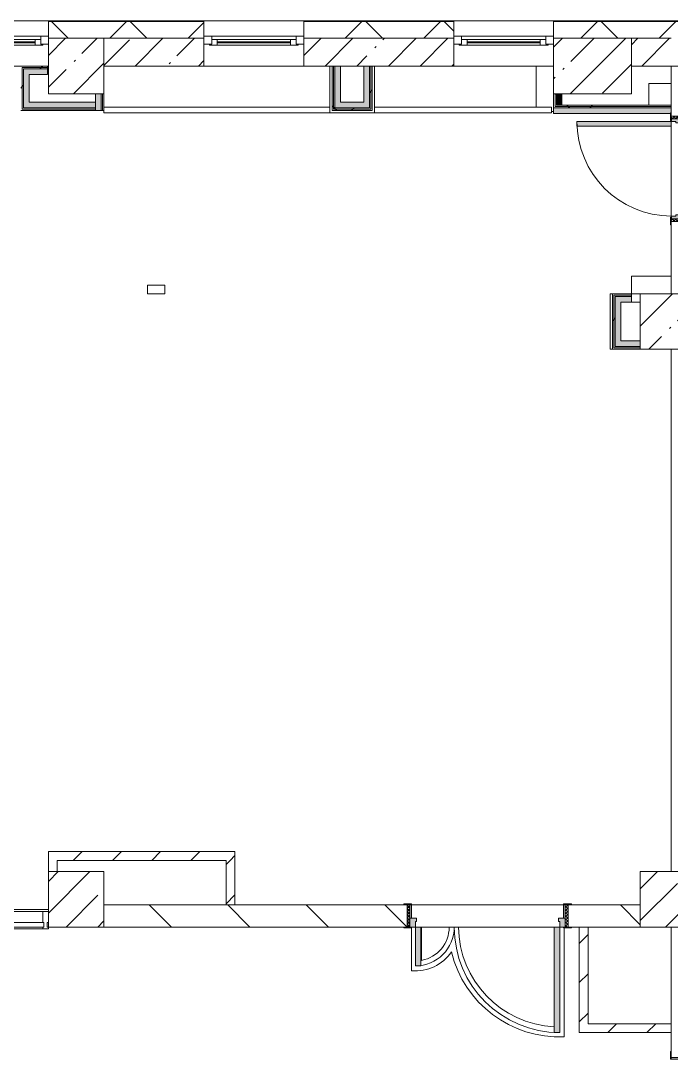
# Model space of a CAD drawing. Header units: millimetres. Extents: x -3917 to 185442, y -8553 to 29000.
# Drawn here: x 173782 to 179642, y 12246 to 21558 of the extents above; entities that cross this region are included whole.
import ezdxf

# ---------------------------------------------------------------- set-up
doc = ezdxf.new("R2010")
doc.units = ezdxf.units.MM
doc.linetypes.add('200_ШТРИХ__ш1_п0_6_', pattern=[800, 500, -300])
for name, color, linetype, lineweight in [('A-DETL-MBND-1', 7, '200_ШТРИХ__ш1_п0_6_', 9), ('A-GLAZ-2', 7, 'Continuous', 5), ('A-GLAZ-CURT-3', 7, 'Continuous', 5), ('A-GLAZ-CWMG-4', 7, 'Continuous', 5), ('A-WALL', 7, 'Continuous', 9), ('A-WALL-4', 7, 'Continuous', 5), ('I-WALL-4', 7, 'Continuous', 5), ('S-COLS-4', 7, 'Continuous', 5)]:
    doc.layers.add(name, color=color, linetype=linetype, lineweight=lineweight)
for name, color, linetype, lineweight, true_color in [('A-DOOR-1', 7, 'Continuous', 5, 0xaaaaaa), ('A-DOOR-2', 7, 'Continuous', 5, 0xe2e2e2), ('A-DOOR-FRAM-1', 7, 'Continuous', 5, 0xe2e2e2), ('A-DOOR-FRAM-2', 7, 'Continuous', 5, 0xaaaaaa), ('A-FLOR-2', 7, 'Continuous', 5, 0xaaaaaa), ('I-WALL-2', 7, 'Continuous', 5, 0xe7e7e7), ('I-WALL-3', 7, 'Continuous', 9, 0xe7e7e7)]:
    doc.layers.add(name, color=color, linetype=linetype, lineweight=lineweight, true_color=true_color)
pattern_1 = [(45, (58431.5, 0), (-285.1231, 285.1231), []), (45, (58716.64, 0), (-285.1231, 285.1231), [504.031, -100.806, 16.764, -84.042])]
pattern_2 = [(45, (58431.52, 0), (-176.7767, 176.7767), [])]
pattern_3 = [(45, (58431.5, 0), (-530.33, 530.33), []), (135, (58431.5, 0), (-530.33, -530.33), [])]

# ---------------------------------------------------------------- blocks, each defined once
blk = doc.blocks.new('110_Дверь_СКБ_2Ст - Д-1_л_Лестничная клетка EIS60 2-32142534-2_10_1_птичка')
at = {"layer": 'A-DOOR-2'}
for points in [[(662.5, 110), (662.5, 1010), (612.5, 1010), (612.5, 110)], [(-587.5, 510), (-637.5, 510), (-637.5, 110), (-587.5, 110), (-587.5, 433.2)], [(712.5, 30), (697.5, 30), (697.5, -110), (712.5, -110), (712.5, -30.6)]]:
    blk.add_hatch(color=256, dxfattribs=at).paths.add_polyline_path(points)
h = blk.add_hatch(color=256, dxfattribs=at)
h.paths.add_polyline_path([(712.5, 110), (662.5, 110), (662.5, 60), (652.5, 60), (652.5, 30), (712.5, 30)])
h.paths.add_polyline_path([(-627.5, 30), (-627.5, 60), (-637.5, 60), (-637.5, 110), (-687.5, 110), (-687.5, 30)])
at = {"layer": 'A-DOOR-FRAM-1'}
for points in [[(-672.5, 110), (-672.5, 118), (-742.5, 118), (-742.5, 110)], [(767.5, 110), (767.5, 118), (697.5, 118), (697.5, 110)], [(-672.5, 30), (-687.5, 30), (-687.5, -110), (-672.5, -110), (-672.5, -30.6)], [(-672.5, -110), (-742.5, -110), (-742.5, -118), (-672.5, -118)], [(767.5, -118), (767.5, -110), (697.5, -110), (697.5, -118)]]:
    blk.add_hatch(color=256, dxfattribs=at).paths.add_polyline_path(points)
at = {"layer": 'A-DOOR-1'}
for p, q in [((662.5, 1010), (612.5, 1010)), ((612.5, 1010), (612.5, 110)), ((662.5, 110), (662.5, 1010)), ((-637.5, 510), (-637.5, 110)), ((-587.5, 510), (-637.5, 510)), ((-587.5, 110), (-587.5, 510)), ((-637.5, 110), (-587.5, 110)), ((612.5, 110), (662.5, 110))]:
    blk.add_line(p, q, dxfattribs=at)
for centre, radius, start, end in [((662.5, 110), 900, 90, 180), ((-637.5, 110), 400, 360, 90)]:
    blk.add_arc(centre, radius, start, end, dxfattribs=at)
at = {"layer": 'A-DOOR-FRAM-2'}
for p, q in [((-672.5, 118), (-742.5, 118)), ((-742.5, 118), (-742.5, 110)), ((-742.5, 110), (-672.5, 110)), ((-637.5, 110), (-687.5, 110)), ((-687.5, 110), (-687.5, 30)), ((-672.5, 110), (-672.5, 118)), ((-637.5, 60), (-637.5, 110)), ((662.5, 110), (662.5, 60)), ((712.5, 110), (662.5, 110)), ((767.5, 118), (697.5, 118)), ((697.5, 118), (697.5, 110)), ((697.5, 110), (767.5, 110)), ((712.5, 30), (712.5, 110)), ((767.5, 110), (767.5, 118)), ((-687.5, 30), (-627.5, 30)), ((-672.5, 30), (-687.5, 30)), ((-687.5, 30), (-687.5, -110)), ((-672.5, -110), (-672.5, 30)), ((-627.5, 60), (-637.5, 60)), ((-627.5, 30), (-627.5, 60)), ((662.5, 60), (652.5, 60)), ((652.5, 60), (652.5, 30)), ((652.5, 30), (712.5, 30)), ((712.5, 30), (697.5, 30)), ((697.5, 30), (697.5, -110)), ((712.5, -110), (712.5, 30)), ((-672.5, -110), (-742.5, -110)), ((-742.5, -110), (-742.5, -118)), ((-742.5, -118), (-672.5, -118)), ((-687.5, -110), (-672.5, -110)), ((-672.5, -118), (-672.5, -110)), ((697.5, -110), (712.5, -110)), ((767.5, -110), (697.5, -110)), ((697.5, -110), (697.5, -118)), ((697.5, -118), (767.5, -118)), ((767.5, -118), (767.5, -110))]:
    blk.add_line(p, q, dxfattribs=at)
blk = doc.blocks.new('120_Окно_СКБ_1Ст - 120_Окно_СКБ_1Ст 900х2500_h_ с форточкой-V154-2_10_1_птичка')
at = {"layer": 'A-GLAZ-2'}
for p, q in [((-450, -127), (-450, -57)), ((-450, -57), (-380, -57)), ((450, -57), (-450, -57)), ((-380, -57), (-380, -127)), ((380, -87), (-380, -87)), ((-380, -87), (-380, -127)), ((-330, -137), (-330, -87)), ((330, -137), (330, -87)), ((380, -127), (380, -57)), ((380, -57), (450, -57)), ((380, -127), (380, -87)), ((450, -57), (450, -127)), ((-380, -127), (-450, -127)), ((-450, -127), (-400, -127)), ((-380, -127), (-400, -127)), ((-400, -127), (-400, -137)), ((-400, -137), (400, -137)), ((400, -137), (-400, -137)), ((-330, -107), (330, -107)), ((330, -117), (-330, -117)), ((450, -127), (380, -127)), ((400, -127), (380, -127)), ((400, -127), (449.8, -127)), ((400, -137), (400, -127))]:
    blk.add_line(p, q, dxfattribs=at)
blk = doc.blocks.new('110_Дверь_СКБ_1Ст_Внутренняя1 - Д-8 950x2100h_охрана-V106-2_10_1_птичка')
at = {"layer": 'A-DOOR-1'}
h = blk.add_hatch(dxfattribs=at)
h.set_pattern_fill('FP_128', color=256, style=0, pattern_type=2)
h.set_pattern_definition([(135, (1826.41, 164.685), (-14.14214, -14.14214), []), (225, (1826.41, 164.685), (14.14214, -14.14214), [])])
h.paths.add_polyline_path([(487.5, 100), (462.5, 100), (462.5, -100), (487.5, -100), (487.5, -34.8)])
at = {"layer": 'A-DOOR-2'}
h = blk.add_hatch(color=256, dxfattribs=at)
h.paths.add_polyline_path([(-437.5, 100), (-437.5, 20), (-402.5, 20), (-402.5, 60), (-412.5, 60), (-416.2, 100)])
h.paths.add_polyline_path([(437.5, 100), (437.5, 60), (427.5, 60), (427.5, 20), (462.5, 20), (462.5, 100)])
at = {"layer": 'A-DOOR-FRAM-1'}
for points in [[(397.5, 950), (397.5, 100), (437.5, 100), (437.5, 950)], [(-492.5, 108), (-492.5, 100), (-422.5, 100), (-422.5, 108)], [(511.4, 108), (447.5, 108), (447.5, 100), (517.5, 100), (517.5, 108)], [(-422.5, 20), (-437.5, 20), (-437.5, -100), (-422.5, -100), (-422.5, -34.8)], [(462.5, 20), (447.5, 20), (447.5, -100), (462.5, -100), (462.5, -34.8)], [(-492.5, -100), (-492.5, -108), (-422.5, -108), (-422.5, -100)], [(447.5, -100), (447.5, -108), (517.5, -108), (517.5, -100)]]:
    blk.add_hatch(color=256, dxfattribs=at).paths.add_polyline_path(points)
at = {"layer": 'A-DOOR-FRAM-2'}
h = blk.add_hatch(dxfattribs=at)
h.set_pattern_fill('FP_129', color=256, style=0, pattern_type=2)
h.set_pattern_definition([(45, (-296.384, 164.685), (-14.1421, 14.1421), []), (135, (-296.384, 164.685), (-14.1421, -14.1421), [])])
h.paths.add_polyline_path([(-437.5, 100), (-462.5, 100), (-462.5, -100), (-437.5, -100), (-437.5, -34.8)])
at = {"layer": 'A-DOOR-1'}
for p, q in [((437.5, 950), (397.5, 950)), ((397.5, 950), (397.5, 100)), ((437.5, 100), (437.5, 950)), ((397.5, 100), (437.5, 100))]:
    blk.add_line(p, q, dxfattribs=at)
blk.add_arc((437.5, 100), 850, 90, 180, dxfattribs=at)
at = {"layer": 'A-DOOR-FRAM-2'}
for p, q in [((-422.5, 108), (-492.5, 108)), ((-492.5, 108), (-492.5, 100)), ((-492.5, 100), (-422.5, 100)), ((-437.5, 100), (-462.5, 100)), ((-462.5, 100), (-462.5, -100)), ((-412.5, 100), (-437.5, 100)), ((-437.5, 100), (-437.5, 20)), ((-437.5, -100), (-437.5, 100)), ((-422.5, 100), (-437.5, 100)), ((-437.5, 100), (-437.5, 99)), ((-437.5, 99), (-422.5, 99)), ((-422.5, 100), (-422.5, 108)), ((-422.5, 99), (-422.5, 100)), ((-412.5, 60), (-412.5, 100)), ((437.5, 100), (437.5, 60)), ((462.5, 100), (437.5, 100)), ((517.5, 108), (447.5, 108)), ((447.5, 108), (447.5, 100)), ((462.5, 100), (447.5, 100)), ((447.5, 100), (447.5, 99)), ((447.5, 100), (517.5, 100)), ((447.5, 99), (462.5, 99)), ((462.5, 20), (462.5, 100)), ((487.5, 100), (462.5, 100)), ((462.5, 100), (462.5, -100)), ((462.5, 99), (462.5, 100)), ((487.5, -100), (487.5, 100)), ((517.5, 100), (517.5, 108)), ((-437.5, 20), (-402.5, 20)), ((-422.5, 20), (-437.5, 20)), ((-437.5, 20), (-437.5, -100)), ((-422.5, -100), (-422.5, 20)), ((-402.5, 60), (-412.5, 60)), ((-402.5, 20), (-402.5, 60)), ((437.5, 60), (427.5, 60)), ((427.5, 60), (427.5, 20)), ((427.5, 20), (462.5, 20)), ((462.5, 20), (447.5, 20)), ((447.5, 20), (447.5, -100)), ((462.5, -100), (462.5, 20)), ((-422.5, -100), (-492.5, -100)), ((-492.5, -100), (-492.5, -108)), ((-492.5, -108), (-422.5, -108)), ((-462.5, -100), (-437.5, -100)), ((-437.5, -100), (-422.5, -100)), ((-422.5, -108), (-422.5, -100)), ((447.5, -100), (462.5, -100)), ((517.5, -100), (447.5, -100)), ((447.5, -100), (447.5, -108)), ((447.5, -108), (517.5, -108)), ((462.5, -100), (487.5, -100)), ((517.5, -108), (517.5, -100))]:
    blk.add_line(p, q, dxfattribs=at)
blk = doc.blocks.new('120_Окно_СКБ_2Ст_Фрамуга сверху - 120_Окно_СКБ_2Ст_2300х2500_h_ ДОО-V178-2_10_1_птичка')
at = {"layer": 'A-GLAZ-2'}
for p, q in [((-1150, -127), (-1150, -57)), ((-1150, -57), (-1080, -57)), ((1150, -57), (-1150, -57)), ((-1080, -57), (-1080, -127)), ((-1080, -57), (1080, -57)), ((520, -87), (-1080, -87)), ((-1080, -87), (-1080, -127)), ((-1030, -137), (-1030, -87)), ((470, -137), (470, -87)), ((520, -127), (520, -57)), ((520, -57), (590, -57)), ((520, -127), (520, -87)), ((590, -57), (590, -127)), ((1080, -87), (590, -87)), ((590, -87), (590, -127)), ((640, -137), (640, -87)), ((1030, -137), (1030, -87)), ((1080, -127), (1080, -57)), ((1080, -57), (1150, -57)), ((1080, -127), (1080, -87)), ((1150, -57), (1150, -127)), ((-1080, -127), (-1150, -127)), ((-1150, -127), (-1100, -127)), ((-1080, -127), (-1100, -127)), ((-1100, -127), (-1100, -137)), ((-1100, -137), (540, -137)), ((540, -137), (-1100, -137)), ((-1030, -107), (470, -107)), ((470, -117), (-1030, -117)), ((590, -127), (520, -127)), ((540, -127), (520, -127)), ((540, -127), (570, -127)), ((540, -127), (570, -127)), ((540, -137), (540, -127)), ((590, -127), (570, -127)), ((570, -127), (570, -137)), ((570, -137), (1100, -137)), ((1100, -137), (570, -137)), ((640, -107), (1030, -107)), ((1030, -117), (640, -117)), ((1150, -127), (1080, -127)), ((1100, -127), (1080, -127)), ((1100, -127), (1150, -127)), ((1100, -137), (1100, -127))]:
    blk.add_line(p, q, dxfattribs=at)
blk = doc.blocks.new('120_Окно_СКБ_1Ст - 120_Окно_СКБ_1Ст 900х2500_h_ с форточкой-22877787-2_10_1_птичка')
at = {"layer": 'A-GLAZ-2'}
for p, q in [((-450, -127), (-450, -57)), ((-450, -57), (-380, -57)), ((450, -57), (-450, -57)), ((-380, -57), (-380, -127)), ((380, -87), (-380, -87)), ((-380, -87), (-380, -127)), ((-330, -137), (-330, -87)), ((330, -137), (330, -87)), ((380, -127), (380, -57)), ((380, -57), (450, -57)), ((380, -127), (380, -87)), ((450, -57), (450, -127)), ((-380, -127), (-450, -127)), ((-450, -127), (-400, -127)), ((-380, -127), (-400, -127)), ((-400, -127), (-400, -137)), ((-400, -137), (400, -137)), ((400, -137), (-400, -137)), ((-330, -107), (330, -107)), ((330, -117), (-330, -117)), ((450, -127), (380, -127)), ((400, -127), (380, -127)), ((400, -127), (450, -127)), ((400, -137), (400, -127))]:
    blk.add_line(p, q, dxfattribs=at)
blk = doc.blocks.new('BSC_Колонна _Прямоугольная - 700х500-23282984-2_10_1_птичка')
at = {"layer": 'S-COLS-4'}
h = blk.add_hatch(dxfattribs=at)
h.set_pattern_fill('FP_192', color=256, style=0, pattern_type=2)
h.set_pattern_definition([(45, (-120500, -21150), (-285.1231, 285.1231), []), (45, (-120214.88, -21150), (-285.1231, 285.1231), [504.031, -100.806, 16.764, -84.042])])
h.paths.add_polyline_path([(-138.1, -250), (350, -250), (350, 250), (-350, 250), (-350, -250)])
for p, q in [((350, 250), (-350, 250)), ((-350, 250), (-350, -250)), ((350, -250), (350, 250)), ((-350, -250), (350, -250))]:
    blk.add_line(p, q, dxfattribs=at)
blk = doc.blocks.new('BSC_Колонна _Прямоугольная - 500х500-23282985-2_10_1_птичка')
at = {"layer": 'S-COLS-4'}
h = blk.add_hatch(dxfattribs=at)
h.set_pattern_fill('FP_193', color=256, style=0, pattern_type=2)
h.set_pattern_definition([(45, (-115850.45, -21150), (-285.1231, 285.1231), []), (45, (-115565.32, -21150), (-285.1231, 285.1231), [504.031, -100.806, 16.764, -84.042])])
h.paths.add_polyline_path([(-250, -250), (250, -250), (250, 250), (-250, 250), (-250, -95.3)])
for p, q in [((250, 250), (-250, 250)), ((-250, 250), (-250, -250)), ((250, -250), (250, 250)), ((-250, -250), (250, -250))]:
    blk.add_line(p, q, dxfattribs=at)
blk = doc.blocks.new('BSC_Колонна _Прямоугольная - 500х500-22291386-2_10_1_птичка')
at = {"layer": 'S-COLS-4'}
h = blk.add_hatch(dxfattribs=at)
h.set_pattern_fill('FP_213', color=256, style=0, pattern_type=2)
h.set_pattern_definition([(45, (-121180, -13650), (-285.1231, 285.1231), []), (45, (-120894.88, -13650), (-285.1231, 285.1231), [504.031, -100.806, 16.764, -84.042])])
h.paths.add_polyline_path([(-250, -250), (250, -250), (250, 250), (-250, 250), (-250, -115.2)])
for p, q in [((250, 250), (-250, 250)), ((-250, 250), (-250, -250)), ((250, -250), (250, 250)), ((-250, -250), (250, -250))]:
    blk.add_line(p, q, dxfattribs=at)
blk = doc.blocks.new('BSC_Колонна _Прямоугольная - 500х500-V211-2_10_1_птичка')
at = {"layer": 'S-COLS-4'}
h = blk.add_hatch(dxfattribs=at)
h.set_pattern_fill('FP_222', color=256, style=0, pattern_type=2)
h.set_pattern_definition([(45, (-121180, -18850), (-285.1231, 285.1231), []), (45, (-120894.88, -18850), (-285.1231, 285.1231), [504.031, -100.806, 16.764, -84.042])])
h.paths.add_polyline_path([(-250, -250), (250, -250), (250, 250), (-250, 250), (-250, -109.1)])
for p, q in [((250, 250), (-250, 250)), ((-250, 250), (-250, -250)), ((250, -250), (250, 250)), ((-250, -250), (250, -250))]:
    blk.add_line(p, q, dxfattribs=at)
blk = doc.blocks.new('110_Дверь_СКБ_2Ст - Д-6_п__ ДОО_Дв_1450x2100h_Дверь из раздевальной в коридор-32371698-2_10_1_птичка')
at = {"layer": 'A-DOOR-1'}
h = blk.add_hatch(dxfattribs=at)
h.set_pattern_fill('FP_228', color=256, style=0, pattern_type=2)
h.set_pattern_definition([(225, (1576.41, -164.685), (-14.14214, 14.14214), []), (135, (1576.41, -164.685), (14.14214, 14.14214), [])])
h.paths.add_polyline_path([(737.5, -100), (737.5, 100), (712.5, 100), (712.5, -100)])
at = {"layer": 'A-DOOR-2'}
h = blk.add_hatch(color=256, dxfattribs=at)
h.paths.add_polyline_path([(-637.5, -100), (-637.5, -50), (-627.5, -50), (-627.5, -20), (-687.5, -20), (-687.5, -100)])
h.paths.add_polyline_path([(662.5, -100), (712.5, -100), (712.5, -20), (652.5, -20), (652.5, -50), (662.5, -50)])
for points in [[(-587.5, -450), (-587.5, -100), (-637.5, -100), (-637.5, -450)], [(612.5, -1050), (662.5, -1050), (662.5, -100), (612.5, -100)]]:
    blk.add_hatch(color=256, dxfattribs=at).paths.add_polyline_path(points)
at = {"layer": 'A-DOOR-FRAM-1'}
for points in [[(-672.5, 100), (-672.5, 108), (-742.5, 108), (-742.5, 100)], [(-672.5, -20), (-672.5, 100), (-687.5, 100), (-687.5, -20)], [(767.5, 100), (767.5, 108), (697.5, 108), (697.5, 100)], [(712.5, -20), (712.5, 100), (697.5, 100), (697.5, -20)], [(-672.5, -108), (-672.5, -100), (-742.5, -100), (-742.5, -108)], [(767.5, -108), (767.5, -100), (697.5, -100), (697.5, -108)]]:
    blk.add_hatch(color=256, dxfattribs=at).paths.add_polyline_path(points)
at = {"layer": 'A-DOOR-FRAM-2'}
h = blk.add_hatch(dxfattribs=at)
h.set_pattern_fill('FP_229', color=256, style=0, pattern_type=2)
h.set_pattern_definition([(315, (-546.384, -164.685), (-14.1421, -14.1421), []), (225, (-546.384, -164.685), (-14.1421, 14.1421), [])])
h.paths.add_polyline_path([(-687.5, -100), (-687.5, 100), (-712.5, 100), (-712.5, -100)])
at = {"layer": 'A-DOOR-1'}
for p, q in [((-637.5, -100), (-587.5, -100)), ((-637.5, -450), (-637.5, -100)), ((-587.5, -100), (-587.5, -450)), ((612.5, -100), (662.5, -100)), ((612.5, -1050), (612.5, -100)), ((662.5, -100), (662.5, -1050)), ((-587.5, -450), (-637.5, -450)), ((662.5, -1050), (612.5, -1050))]:
    blk.add_line(p, q, dxfattribs=at)
for centre, radius, start, end in [((-637.5, -100), 350, 270, 0), ((662.5, -100), 950, 180, 270)]:
    blk.add_arc(centre, radius, start, end, dxfattribs=at)
at = {"layer": 'A-DOOR-FRAM-2'}
for p, q in [((-742.5, 108), (-672.5, 108)), ((-742.5, 100), (-742.5, 108)), ((-672.5, 100), (-742.5, 100)), ((-712.5, 100), (-687.5, 100)), ((-712.5, -100), (-712.5, 100)), ((-687.5, 100), (-687.5, -100)), ((-687.5, 100), (-672.5, 100)), ((-687.5, -20), (-687.5, 100)), ((-672.5, 108), (-672.5, 100)), ((-672.5, 100), (-672.5, -20)), ((697.5, 100), (697.5, 108)), ((697.5, 108), (767.5, 108)), ((697.5, -20), (697.5, 100)), ((697.5, 100), (712.5, 100)), ((767.5, 100), (697.5, 100)), ((712.5, -100), (712.5, 100)), ((712.5, 100), (737.5, 100)), ((712.5, 100), (712.5, -20)), ((737.5, 100), (737.5, -100)), ((767.5, 108), (767.5, 100)), ((-687.5, -20), (-627.5, -20)), ((-687.5, -100), (-687.5, -20)), ((-672.5, -20), (-687.5, -20)), ((-637.5, -50), (-637.5, -100)), ((-627.5, -50), (-637.5, -50)), ((-627.5, -20), (-627.5, -50)), ((652.5, -20), (712.5, -20)), ((652.5, -50), (652.5, -20)), ((662.5, -50), (652.5, -50)), ((662.5, -100), (662.5, -50)), ((712.5, -20), (697.5, -20)), ((712.5, -20), (712.5, -100)), ((-742.5, -100), (-672.5, -100)), ((-742.5, -108), (-742.5, -100)), ((-672.5, -108), (-742.5, -108)), ((-687.5, -100), (-712.5, -100)), ((-637.5, -100), (-687.5, -100)), ((-672.5, -100), (-672.5, -108)), ((712.5, -100), (662.5, -100)), ((697.5, -108), (697.5, -100)), ((697.5, -100), (767.5, -100)), ((767.5, -108), (697.5, -108)), ((737.5, -100), (712.5, -100)), ((767.5, -100), (767.5, -108))]:
    blk.add_line(p, q, dxfattribs=at)
blk = doc.blocks.new('Системная панель - Стекло - 40мм-32428871-2_10_1_птичка')
at = {"layer": 'A-GLAZ-CURT-3'}
for p, q in [((749.5, 0), (-749.5, 0)), ((-749.5, 0), (-749.5, -40)), ((749.5, -40), (749.5, 0)), ((-749.5, -40), (749.5, -40))]:
    blk.add_line(p, q, dxfattribs=at)
blk = doc.blocks.new('Прямоугольный импост - Импост структурный с накладкой - 160мм Темный-32428319-2_10_1_птичка')
at = {"layer": 'A-GLAZ-CWMG-4'}
for p, q in [((0, 140), (-50, 140)), ((-50, 140), (-50, 40)), ((0, 40), (0, 140)), ((-50, 40), (-40, 40)), ((-40, 0), (-50, 0)), ((-50, 0), (-50, -17)), ((-40, 40), (-40, 0)), ((-10, 0), (-10, 40)), ((-10, 40), (0, 40)), ((0, 0), (-10, 0)), ((0, -17), (0, 0)), ((-50, -17), (0, -17))]:
    blk.add_line(p, q, dxfattribs=at)
blk = doc.blocks.new('Прямоугольный импост - Импост структурный с накладкой - 160мм Темный-32428868-2_10_1_птичка')
at = {"layer": 'A-GLAZ-CWMG-4'}
for p, q in [((114070.5, 13540), (115549.5, 13540)), ((114070.5, 13383), (115549.5, 13383))]:
    blk.add_line(p, q, dxfattribs=at)

msp = doc.modelspace()

# ---------------------------------------------------------------- hatches: boundary and pattern name
at = {"layer": 'A-WALL-4'}
h = msp.add_hatch(dxfattribs=at)
h.set_pattern_fill('FP_115', color=256, style=0, pattern_type=2)
h.set_pattern_definition([(45, (58431.5, 0), (-353.5534, 353.5534), []), (135, (58431.5, 0), (-353.5534, -353.5534), [])])
h.paths.add_polyline_path([(183661.5, 21400), (183661.5, 21550), (178581.7, 21550), (178581.7, 21400), (183511.5, 21400)])
h.paths.add_polyline_path([(177681.7, 21400), (177681.7, 21550), (176332, 21550), (176332, 21400), (176938.4, 21400)])
h.paths.add_polyline_path([(164880.6, 21400), (165282, 21400), (165282, 21550), (163981.7, 21550), (163981.7, 21400), (164481.5, 21400)])
h.paths.add_polyline_path([(167482, 21400), (167482, 21550), (166182, 21550), (166182, 21400), (166735.7, 21400)])
h.paths.add_polyline_path([(168382, 21400), (169681.5, 21400), (169681.5, 21550), (168382, 21550)])
h.paths.add_polyline_path([(174532, 21400), (175432, 21400), (175432, 21550), (174032, 21550), (174032, 21400), (174155.8, 21400)])
h.paths.add_polyline_path([(170581.5, 21400), (171732, 21400), (171732, 21550), (170581.5, 21550)])
h.paths.add_polyline_path([(158388, 21400), (159581.5, 21400), (159581.5, 21550), (155041.5, 21550), (155041.5, 21400), (157460.5, 21400)])
h.paths.add_polyline_path([(160481.5, 21400), (161681.7, 21400), (161681.7, 21550), (160481.5, 21550)])
h.paths.add_polyline_path([(151741.5, 21400), (151741.5, 21550), (151491.5, 21550), (151491.5, 21400)])
at = {"layer": 'I-WALL-2'}
for points in [[(174022, 21075), (174022, 21125), (173857, 21125), (173857, 21075)], [(174507, 20749), (174507, 20900), (174457, 20900), (174457, 20749)], [(179633.5, 20724), (179633.5, 20730), (179641.5, 20730), (179641.5, 20774), (178581.5, 20774), (178581.5, 20724), (178793.4, 20724)], [(179187.1, 18625), (179187.1, 19025), (179137.1, 19025), (179137.1, 18625)], [(179361.5, 18625), (179361.5, 18675), (179187.1, 18675), (179187.1, 18625)]]:
    msp.add_hatch(color=256, dxfattribs=at).paths.add_polyline_path(points)
at = {"layer": 'I-WALL-3'}
for points in [[(176662, 20774), (176662, 21150), (176612, 21150), (176612, 20774)], [(176922, 20824), (176922, 21150), (176872, 21150), (176872, 20824)], [(173807, 20774), (173857, 20774), (173857, 21125), (173807, 21125), (173807, 21054.7)], [(178656.5, 20799), (178656.5, 20900), (178606.5, 20900), (178606.5, 20799)], [(173857, 20774), (174457, 20774), (174457, 20824), (173857, 20824)], [(176662, 20774), (176922, 20774), (176922, 20824), (176662, 20824)], [(179283.5, 19025), (179283.5, 19075), (179137.1, 19075), (179137.1, 19025), (179257.2, 19025)]]:
    msp.add_hatch(color=256, dxfattribs=at).paths.add_polyline_path(points)
at = {"layer": 'I-WALL-4'}
h = msp.add_hatch(dxfattribs=at)
h.set_pattern_fill('FP_123', color=256, style=0, pattern_type=2)
h.set_pattern_definition(pattern_1)
h.paths.add_polyline_path([(170581.5, 21150), (171732, 21150), (171732, 21400), (170581.5, 21400)])
h.paths.add_polyline_path([(174532, 21150), (175432, 21150), (175432, 21400), (174532, 21400), (174532, 21239.3)])
h.paths.add_polyline_path([(179641.5, 21150), (179641.5, 21400), (179281.5, 21400), (179281.5, 21150)])
h.paths.add_polyline_path([(176947, 21150), (177681.7, 21150), (177681.7, 21400), (176332, 21400), (176332, 21150), (176938.4, 21150)])
h.paths.add_polyline_path([(159569, 21150), (159581.5, 21150), (159581.5, 21400), (159231.5, 21400), (159231.5, 21150), (159556.5, 21150)])
h.paths.add_polyline_path([(161170.5, 21150), (161681.7, 21150), (161681.7, 21400), (160481.5, 21400), (160481.5, 21150)])
h.paths.add_polyline_path([(164481.5, 21150), (165282, 21150), (165282, 21400), (164481.5, 21400)])
h.paths.add_polyline_path([(166735.7, 21150), (167482, 21150), (167482, 21400), (166182, 21400), (166182, 21150), (166656.5, 21150)])
h.paths.add_polyline_path([(169681.5, 21150), (169681.5, 21400), (169481.5, 21400), (169481.5, 21150), (169518.2, 21150)])
h.paths.add_polyline_path([(168781.5, 21150), (168781.5, 21400), (168382, 21400), (168382, 21150), (168590.7, 21150)])
h = msp.add_hatch(dxfattribs=at)
h.set_pattern_fill('FP_227', color=256, style=0, pattern_type=2)
h.set_pattern_definition(pattern_3)
h.paths.add_polyline_path([(173782, 20749), (173794.5, 20749), (173794.5, 21150), (173782, 21150), (173782, 21054.7)])
h = msp.add_hatch(dxfattribs=at)
h.set_pattern_fill('FP_227', color=256, style=0, pattern_type=2)
h.set_pattern_definition(pattern_3)
h.paths.add_polyline_path([(173857, 21137.5), (174022, 21137.5), (174022, 21150), (173794.5, 21150), (173794.5, 21137.5), (173807, 21137.5)])
h = msp.add_hatch(dxfattribs=at)
h.set_pattern_fill('FP_227', color=256, style=0, pattern_type=2)
h.set_pattern_definition(pattern_3)
h.paths.add_polyline_path([(176599.5, 20749), (176599.5, 21150), (176587, 21150), (176587, 20749)])
h = msp.add_hatch(dxfattribs=at)
h.set_pattern_fill('FP_227', color=256, style=0, pattern_type=2)
h.set_pattern_definition(pattern_3)
h.paths.add_polyline_path([(176612, 20761.5), (176612, 21150), (176599.5, 21150), (176599.5, 20761.5)])
h = msp.add_hatch(dxfattribs=at)
h.set_pattern_fill('FP_227', color=256, style=0, pattern_type=2)
h.set_pattern_definition(pattern_3)
h.paths.add_polyline_path([(176922, 20774), (176934.5, 20774), (176934.5, 21150), (176922, 21150), (176922, 20824)])
h = msp.add_hatch(dxfattribs=at)
h.set_pattern_fill('FP_227', color=256, style=0, pattern_type=2)
h.set_pattern_definition(pattern_3)
h.paths.add_polyline_path([(176947, 20761.5), (176947, 21150), (176934.5, 21150), (176938.4, 20761.5)])
h = msp.add_hatch(dxfattribs=at)
h.set_pattern_fill('FP_227', color=256, style=0, pattern_type=2)
h.set_pattern_definition(pattern_3)
h.paths.add_polyline_path([(173794.5, 20761.5), (173807, 20761.5), (173807, 21137.5), (173794.5, 21137.5), (173794.5, 21054.7)])
h = msp.add_hatch(dxfattribs=at)
h.set_pattern_fill('FP_227', color=256, style=0, pattern_type=2)
h.set_pattern_definition(pattern_3)
h.paths.add_polyline_path([(174022, 21125), (174022, 21137.5), (173807, 21137.5), (173807, 21125), (173857, 21125)])
h = msp.add_hatch(dxfattribs=at)
h.set_pattern_fill('FP_227', color=256, style=0, pattern_type=2)
h.set_pattern_definition(pattern_3)
h.paths.add_polyline_path([(174519.5, 20749), (174519.5, 20900), (174507, 20900), (174507, 20749)])
h = msp.add_hatch(dxfattribs=at)
h.set_pattern_fill('FP_227', color=256, style=0, pattern_type=2)
h.set_pattern_definition(pattern_3)
h.paths.add_polyline_path([(178606.5, 20799), (178606.5, 20900), (178594, 20900), (178594, 20799)])
h = msp.add_hatch(dxfattribs=at)
h.set_pattern_fill('FP_227', color=256, style=0, pattern_type=2)
h.set_pattern_definition(pattern_3)
h.paths.add_polyline_path([(176612, 20761.5), (176934.5, 20761.5), (176934.5, 20774), (176612, 20774)])
h = msp.add_hatch(dxfattribs=at)
h.set_pattern_fill('FP_227', color=256, style=0, pattern_type=2)
h.set_pattern_definition(pattern_3)
h.paths.add_polyline_path([(179641.5, 20774), (179641.5, 20786.5), (178581.5, 20786.5), (178581.5, 20774), (178793.4, 20774)])
h = msp.add_hatch(dxfattribs=at)
h.set_pattern_fill('FP_227', color=256, style=0, pattern_type=2)
h.set_pattern_definition(pattern_3)
h.paths.add_polyline_path([(179641.5, 20786.5), (179641.5, 20799), (178594, 20799), (178594, 20786.5), (178793.4, 20786.5)])
h = msp.add_hatch(dxfattribs=at)
h.set_pattern_fill('FP_227', color=256, style=0, pattern_type=2)
h.set_pattern_definition(pattern_3)
h.paths.add_polyline_path([(176947, 20749), (176947, 20761.5), (176599.5, 20761.5), (176599.5, 20749), (176938.4, 20749)])
h = msp.add_hatch(dxfattribs=at)
h.set_pattern_fill('FP_227', color=256, style=0, pattern_type=2)
h.set_pattern_definition(pattern_3)
h.paths.add_polyline_path([(179124.6, 18600), (179124.6, 19087.5), (179112.1, 19087.5), (179112.1, 18600)])
h = msp.add_hatch(dxfattribs=at)
h.set_pattern_fill('FP_227', color=256, style=0, pattern_type=2)
h.set_pattern_definition(pattern_3)
h.paths.add_polyline_path([(179137.1, 18612.5), (179137.1, 19075), (179124.6, 19075), (179124.6, 18612.5)])
h = msp.add_hatch(dxfattribs=at)
h.set_pattern_fill('FP_127', color=256, style=0, pattern_type=2)
h.set_pattern_definition(pattern_2)
h.paths.add_polyline_path([(175712, 14000), (175712, 14080), (174111.5, 14080), (174111.5, 14000), (175632, 14000)])
h = msp.add_hatch(dxfattribs=at)
h.set_pattern_fill('FP_127', color=256, style=0, pattern_type=2)
h.set_pattern_definition(pattern_2)
h.paths.add_polyline_path([(175712, 13600), (175712, 14000), (175632, 14000), (175632, 13600)])
h = msp.add_hatch(dxfattribs=at)
h.set_pattern_fill('FP_126', color=256, style=0, pattern_type=2)
h.set_pattern_definition([(135, (58431.5, 0), (-353.5534, -353.5534), [])])
h.paths.add_polyline_path([(174532, 13400), (177261.5, 13400), (177261.5, 13600), (174532, 13600), (174532, 13534.8)])
h.paths.add_polyline_path([(178711.5, 13400), (179361.5, 13400), (179361.5, 13600), (178711.5, 13600), (178711.5, 13534.8)])
h = msp.add_hatch(dxfattribs=at)
h.set_pattern_fill('FP_127', color=256, style=0, pattern_type=2)
h.set_pattern_definition(pattern_2)
h.paths.add_polyline_path([(178891.5, 12450), (178891.5, 13400), (178811.5, 13400), (178811.5, 12450)])
h = msp.add_hatch(dxfattribs=at)
h.set_pattern_fill('FP_127', color=256, style=0, pattern_type=2)
h.set_pattern_definition(pattern_2)
h.paths.add_polyline_path([(179641.5, 12450), (179641.5, 12530), (178891.5, 12530), (178891.5, 12450)])
at = {"layer": 'S-COLS-4'}
h = msp.add_hatch(dxfattribs=at)
h.set_pattern_fill('FP_123', color=256, style=0, pattern_type=2)
h.set_pattern_definition(pattern_1)
h.paths.add_polyline_path([(174531.5, 13400), (174531.5, 13900), (174031.5, 13900), (174031.5, 13400), (174155.8, 13400)])

# ---------------------------------------------------------------- linework, layer by layer
at = {"layer": 'A-DETL-MBND-1'}
for p, q in [((178423.5, 20779), (178423.5, 21150)), ((179641.5, 20992), (179439.5, 20992)), ((179439.5, 20992), (179439.5, 20799)), ((178561.7, 20742), (178581.5, 20742)), ((179283.5, 19100), (179283.5, 19258)), ((179283.5, 19258), (179641.5, 19258)), ((174923.5, 19100), (174923.5, 19177.5)), ((174923.5, 19177.5), (175081.5, 19177.5)), ((174923.5, 19100), (175081.5, 19100)), ((175081.5, 19177.5), (175081.5, 19100)), ((179283.5, 19025), (179361.5, 19025))]:
    msp.add_line(p, q, dxfattribs=at)
at = {"layer": 'A-FLOR-2'}
for p, q in [((176567, 20779), (176567, 21150)), ((176967, 21150), (176967, 20730)), ((176967, 20730), (176567, 20730)), ((179641.5, 19800), (179641.5, 20610)), ((179641.5, 20610), (179641.5, 19800)), ((179092.1, 18600), (179092.1, 19100)), ((179092.1, 19100), (179112.1, 19100)), ((179283.5, 19100), (179361.5, 19100)), ((179112.1, 18600), (179092.1, 18600)), ((170971.5, 13557), (174031.5, 13557)), ((177302.4, 13400), (177302.4, 13006.4)), ((177392.4, 13400), (177386.5, 13400)), ((178586.5, 13400), (177392.4, 13400)), ((177392.4, 13100.3), (177392.4, 13400)), ((178676.5, 12411.9), (178676.5, 13392))]:
    msp.add_line(p, q, dxfattribs=at)
for centre, radius, start, end in [((177336, 13400), 305, 280.66451, 0), ((178634, 13411), 910, 180.6926, 267.00995), ((177336, 13400), 395, 265.12655, 325.57769), ((178634, 13411), 1000, 193.54971, 272.43764)]:
    msp.add_arc(centre, radius, start, end, dxfattribs=at)
at = {"layer": 'A-WALL'}
for p, q in [((175432, 21553), (174032, 21553)), ((175432, 21550), (174032, 21550)), ((177681.7, 21553), (176332, 21553)), ((177681.7, 21550), (176332, 21550)), ((183664.5, 21553), (178581.7, 21553)), ((183661.5, 21550), (178581.7, 21550)), ((175432, 21400), (174532, 21400)), ((177681.7, 21400), (176332, 21400)), ((179641.5, 21400), (179281.5, 21400)), ((173857, 21150), (173794.5, 21150)), ((176662, 21150), (176587, 21150)), ((176599.5, 20761.5), (176599.5, 21150)), ((176612, 20774), (176612, 21150)), ((176947, 21150), (176872, 21150)), ((176922, 21150), (176922, 20774)), ((176934.5, 21150), (176934.5, 20761.5)), ((179841.5, 21150), (179641.5, 21150)), ((173794.5, 20761.5), (173794.5, 21137.5)), ((174022, 21137.5), (173794.5, 21137.5)), ((173807, 20774), (173807, 21125)), ((174022, 21125), (173807, 21125)), ((174507, 20749), (174507, 20900)), ((174519.5, 20749), (174519.5, 20900)), ((178594, 20786.5), (178594, 20900)), ((178606.5, 20799), (178606.5, 20900)), ((174457, 20774), (173807, 20774)), ((176922, 20774), (176612, 20774)), ((179641.5, 20774), (178581.5, 20774)), ((179641.5, 20786.5), (178594, 20786.5)), ((178606.5, 20799), (178656.5, 20799)), ((174457, 20761.5), (173794.5, 20761.5)), ((176934.5, 20761.5), (176599.5, 20761.5)), ((179124.6, 19087.5), (179124.6, 18612.5)), ((179124.6, 19087.5), (179283.5, 19087.5)), ((179137.1, 19075), (179137.1, 18625)), ((179137.1, 19075), (179283.5, 19075)), ((179137.1, 18625), (179361.5, 18625)), ((179124.6, 18612.5), (179361.5, 18612.5)), ((175632, 13600), (175712, 13600)), ((178891.5, 13400), (178811.5, 13400)), ((179641.5, 12450), (179641.5, 12530))]:
    msp.add_line(p, q, dxfattribs=at)
at = {"layer": 'A-WALL-4'}
for p, q in [((178581.7, 21558), (168382, 21558)), ((174032, 21558), (174032, 21400)), ((175432, 21400), (175432, 21558)), ((176332, 21558), (176332, 21400)), ((177681.7, 21400), (177681.7, 21558)), ((183669.5, 21558), (178581.7, 21558)), ((178581.7, 21558), (178581.7, 21400))]:
    msp.add_line(p, q, dxfattribs=at)
at = {"layer": 'I-WALL-4'}
for p, q in [((175432, 21150), (175432, 21400)), ((176332, 21400), (176332, 21150)), ((177681.7, 21150), (177681.7, 21400)), ((174032, 21150), (169481.5, 21150)), ((174022, 21075), (174022, 21150)), ((176587, 21150), (174532, 21150)), ((176587, 21150), (176587, 20749)), ((176662, 21150), (176872, 21150)), ((176662, 20824), (176662, 21150)), ((176872, 21150), (176872, 20824)), ((178581.5, 21150), (176947, 21150)), ((176947, 20749), (176947, 21150)), ((179281.5, 21150), (179641.5, 21150)), ((179641.5, 21150), (179641.5, 20730)), ((173857, 20824), (173857, 21075)), ((173857, 21075), (174022, 21075)), ((174457, 20900), (174457, 20749)), ((174532, 20729), (174532, 20900)), ((178581.5, 20900), (178581.5, 20724)), ((178656.5, 20799), (178656.5, 20900)), ((174457, 20824), (173857, 20824)), ((174532, 20779), (176567, 20779)), ((176567, 20729), (176567, 20779)), ((176872, 20824), (176662, 20824)), ((176968, 20779), (178561.7, 20779)), ((176968, 20779), (176968, 20729)), ((178561.7, 20729), (178561.7, 20779)), ((179641.5, 20799), (178656.5, 20799)), ((179641.5, 20730), (179641.5, 20799)), ((173782, 20749), (174532, 20749)), ((176567, 20729), (174532, 20729)), ((176587, 20749), (176947, 20749)), ((178561.7, 20729), (176968, 20729)), ((178581.5, 20724), (179633.5, 20724)), ((179641.5, 19800), (179641.5, 20610)), ((179641.5, 19720), (179641.5, 19100)), ((179112.1, 19100), (179112.1, 18600)), ((179283.5, 19100), (179112.1, 19100)), ((179283.5, 19025), (179283.5, 19100)), ((179187.1, 18675), (179187.1, 19025)), ((179187.1, 19025), (179283.5, 19025)), ((179361.5, 18675), (179187.1, 18675)), ((179112.1, 18600), (179361.5, 18600)), ((179641.5, 18600), (179641.5, 13900)), ((174031.5, 14080), (174031.5, 13900)), ((175712, 14080), (174031.5, 14080)), ((175712, 13600), (175712, 14080)), ((174111.5, 13900), (174111.5, 14000)), ((174111.5, 14000), (175632, 14000)), ((175632, 14000), (175632, 13600)), ((174031.5, 13900), (174111.5, 13900)), ((175632, 13600), (174532, 13600)), ((174532, 13600), (174532, 13400)), ((177231.5, 13600), (175712, 13600)), ((177301.5, 13600), (178671.5, 13600)), ((179361.5, 13600), (178741.5, 13600)), ((174532, 13400), (177231.5, 13400)), ((178741.5, 13400), (178811.5, 13400)), ((178811.5, 13400), (178811.5, 12450)), ((178891.5, 13400), (179361.5, 13400)), ((178891.5, 12530), (178891.5, 13400)), ((179641.5, 13400), (179641.5, 12530)), ((179641.5, 12530), (178891.5, 12530)), ((178811.5, 12450), (179641.5, 12450)), ((179641.5, 12450), (179641.5, 12280))]:
    msp.add_line(p, q, dxfattribs=at)
at = {"layer": 'S-COLS-4'}
for p, q in [((174531.5, 13900), (174031.5, 13900)), ((174031.5, 13900), (174031.5, 13400)), ((174531.5, 13400), (174531.5, 13900)), ((174031.5, 13400), (174531.5, 13400))]:
    msp.add_line(p, q, dxfattribs=at)

# ---------------------------------------------------------------- block references
at = {"layer": 'A-DOOR-1'}
for name, p, rotation in [('110_Дверь_СКБ_1Ст_Внутренняя1 - Д-8 950x2100h_охрана-V106-2_10_1_птичка', (179741.5, 20212.5), 89.99999999999991), ('110_Дверь_СКБ_2Ст - Д-1_л_Лестничная клетка EIS60 2-32142534-2_10_1_птичка', (179751.5, 11537.5), 269.9999999999999)]:
    msp.add_blockref(name, p, dxfattribs=dict(at, rotation=rotation))
msp.add_blockref('110_Дверь_СКБ_2Ст - Д-6_п__ ДОО_Дв_1450x2100h_Дверь из раздевальной в коридор-32371698-2_10_1_птичка', (177974, 13500), dxfattribs=at)
at = {"layer": 'A-GLAZ-2'}
for name, p in [('120_Окно_СКБ_2Ст_Фрамуга сверху - 120_Окно_СКБ_2Ст_2300х2500_h_ ДОО-V178-2_10_1_птичка', (172882, 21475)), ('120_Окно_СКБ_1Ст - 120_Окно_СКБ_1Ст 900х2500_h_ с форточкой-22877787-2_10_1_птичка', (175882, 21475)), ('120_Окно_СКБ_1Ст - 120_Окно_СКБ_1Ст 900х2500_h_ с форточкой-V154-2_10_1_птичка', (178131.7, 21475))]:
    msp.add_blockref(name, p, dxfattribs=at)
at = {"layer": 'A-GLAZ-CURT-3', "rotation": 180}
msp.add_blockref('Системная панель - Стекло - 40мм-32428871-2_10_1_птичка', (173241.5, 13400), dxfattribs=at)
at = {"layer": 'A-GLAZ-CWMG-4'}
for name, p in [('Прямоугольный импост - Импост структурный с накладкой - 160мм Темный-32428868-2_10_1_птичка', (58431.5, 0)), ('Прямоугольный импост - Импост структурный с накладкой - 160мм Темный-32428319-2_10_1_птичка', (174031, 13400))]:
    msp.add_blockref(name, p, dxfattribs=at)
at = {"layer": 'S-COLS-4'}
for name, p in [('BSC_Колонна _Прямоугольная - 500х500-23282985-2_10_1_птичка', (174282, 21150)), ('BSC_Колонна _Прямоугольная - 700х500-23282984-2_10_1_птичка', (178931.5, 21150)), ('BSC_Колонна _Прямоугольная - 500х500-V211-2_10_1_птичка', (179611.5, 18850)), ('BSC_Колонна _Прямоугольная - 500х500-22291386-2_10_1_птичка', (179611.5, 13650))]:
    msp.add_blockref(name, p, dxfattribs=at)

doc.saveas('drawing.dxf')
